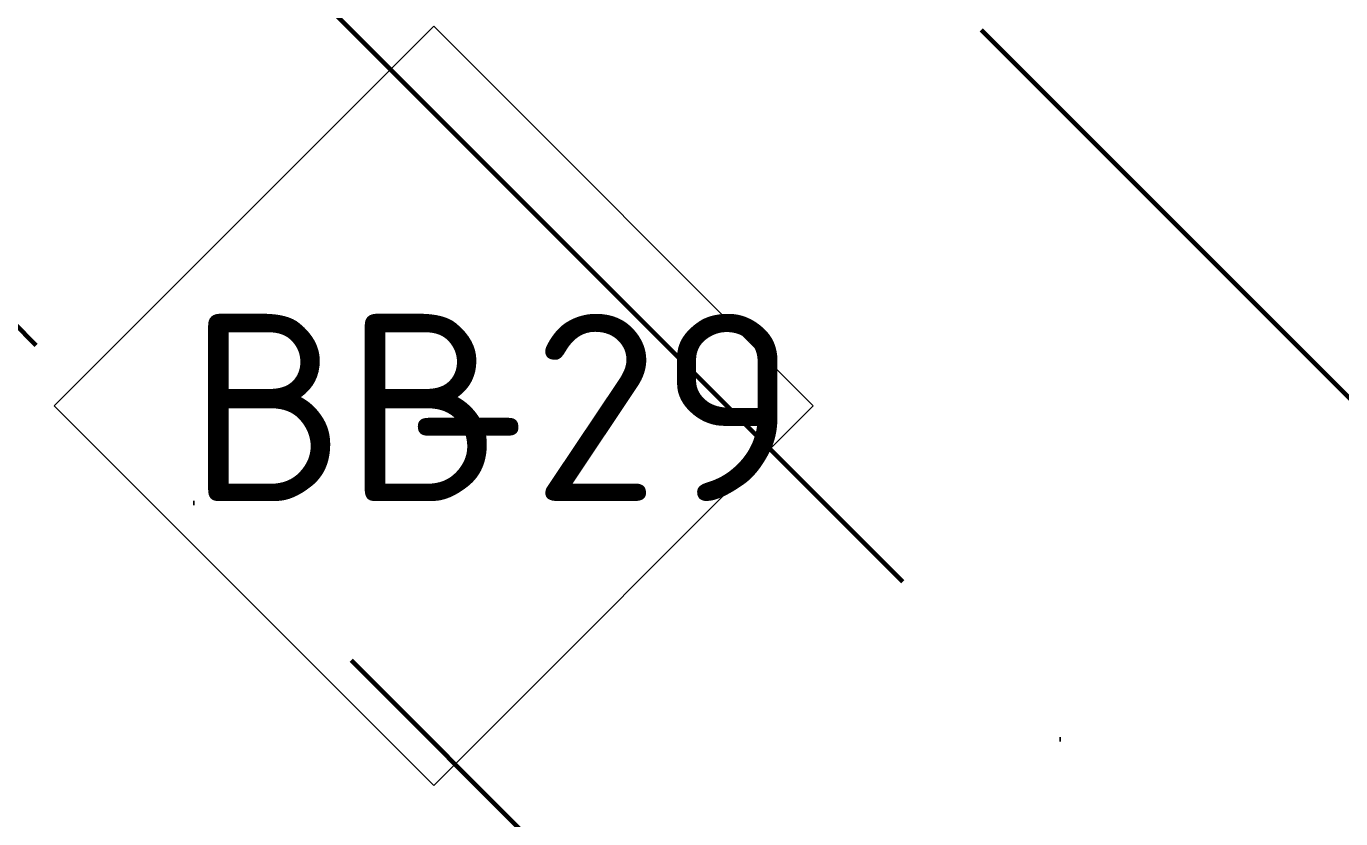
# Model space of a CAD drawing. Header units: millimetres. Extents: x -68946 to 288321, y -402657 to 324925.
# Drawn here: x 123328 to 124733, y -220157 to -219310 of the extents above; entities that cross this region are included whole.
import ezdxf

# ---------------------------------------------------------------- set-up
doc = ezdxf.new("R2010")
doc.units = ezdxf.units.MM
doc.layers.add('3.4) ПТ-2.15    4 вып', color=200, linetype='Continuous', lineweight=60)
doc.layers.add('A-WALL-____-IDEN', color=250, linetype='Continuous', lineweight=9)
doc.styles.add('ISOCPEUR_2', font='isocpeur.ttf', dxfattribs={"height": 160})

# ---------------------------------------------------------------- blocks, each defined once
blk = doc.blocks.new('ADSK_Марка_Стена - Типоразмер_ADSK_Марка-30564887-АР1_Маркировочный план 3 этажа секция 2_3')
at = {"layer": 'A-WALL-____-IDEN'}
for p, q in [((-0.156, 4.37), (-4.213, 0.312)), ((3.901, 0.312), (-0.156, 4.37)), ((-4.213, 0.312), (-0.156, -3.745)), ((-0.156, -3.745), (3.901, 0.312))]:
    blk.add_line(p, q, dxfattribs=at)

msp = doc.modelspace()

# ---------------------------------------------------------------- hatches: boundary and pattern name
at = {"layer": '3.4) ПТ-2.15    4 вып'}
h = msp.add_hatch(dxfattribs=at)
h.set_pattern_fill('ANSI36', color=256, scale=150, angle=90)
h.paths.add_polyline_path([(136922.9066, -218780.9286), (97552.9057, -218780.9286), (97552.9057, -222580.9286), (118362.9063, -222580.9286), (118362.9063, -222130.9056), (121722.9057, -222130.9056), (121722.9057, -222580.9286), (124552.9057, -222580.9286), (124552.9057, -222130.9883), (129331.7151, -222130.9883), (129331.7151, -222580.9286), (136922.9066, -222580.9286)])

# ---------------------------------------------------------------- block references
at = {"layer": 'A-WALL-____-IDEN', "xscale": 99.99999999999993, "yscale": 99.99999999999993, "zscale": 99.99999999999993}
msp.add_blockref('ADSK_Марка_Стена - Типоразмер_ADSK_Марка-30564887-АР1_Маркировочный план 3 этажа секция 2_3', (123779.1735, -219746.8225), dxfattribs=at)

# ---------------------------------------------------------------- texts
at = {"layer": 'A-WALL-____-IDEN', "char_height": 200, "attachment_point": 1, "style": 'ISOCPEUR_2'}
for s, insert, width in [('ВВ', (123500.7926, -219617.1538), 280.590625), ('-29', (123732.303, -219617.1538), 370.379625)]:
    msp.add_mtext(s, dxfattribs=dict(at, insert=insert, width=width))

doc.saveas('drawing.dxf')
